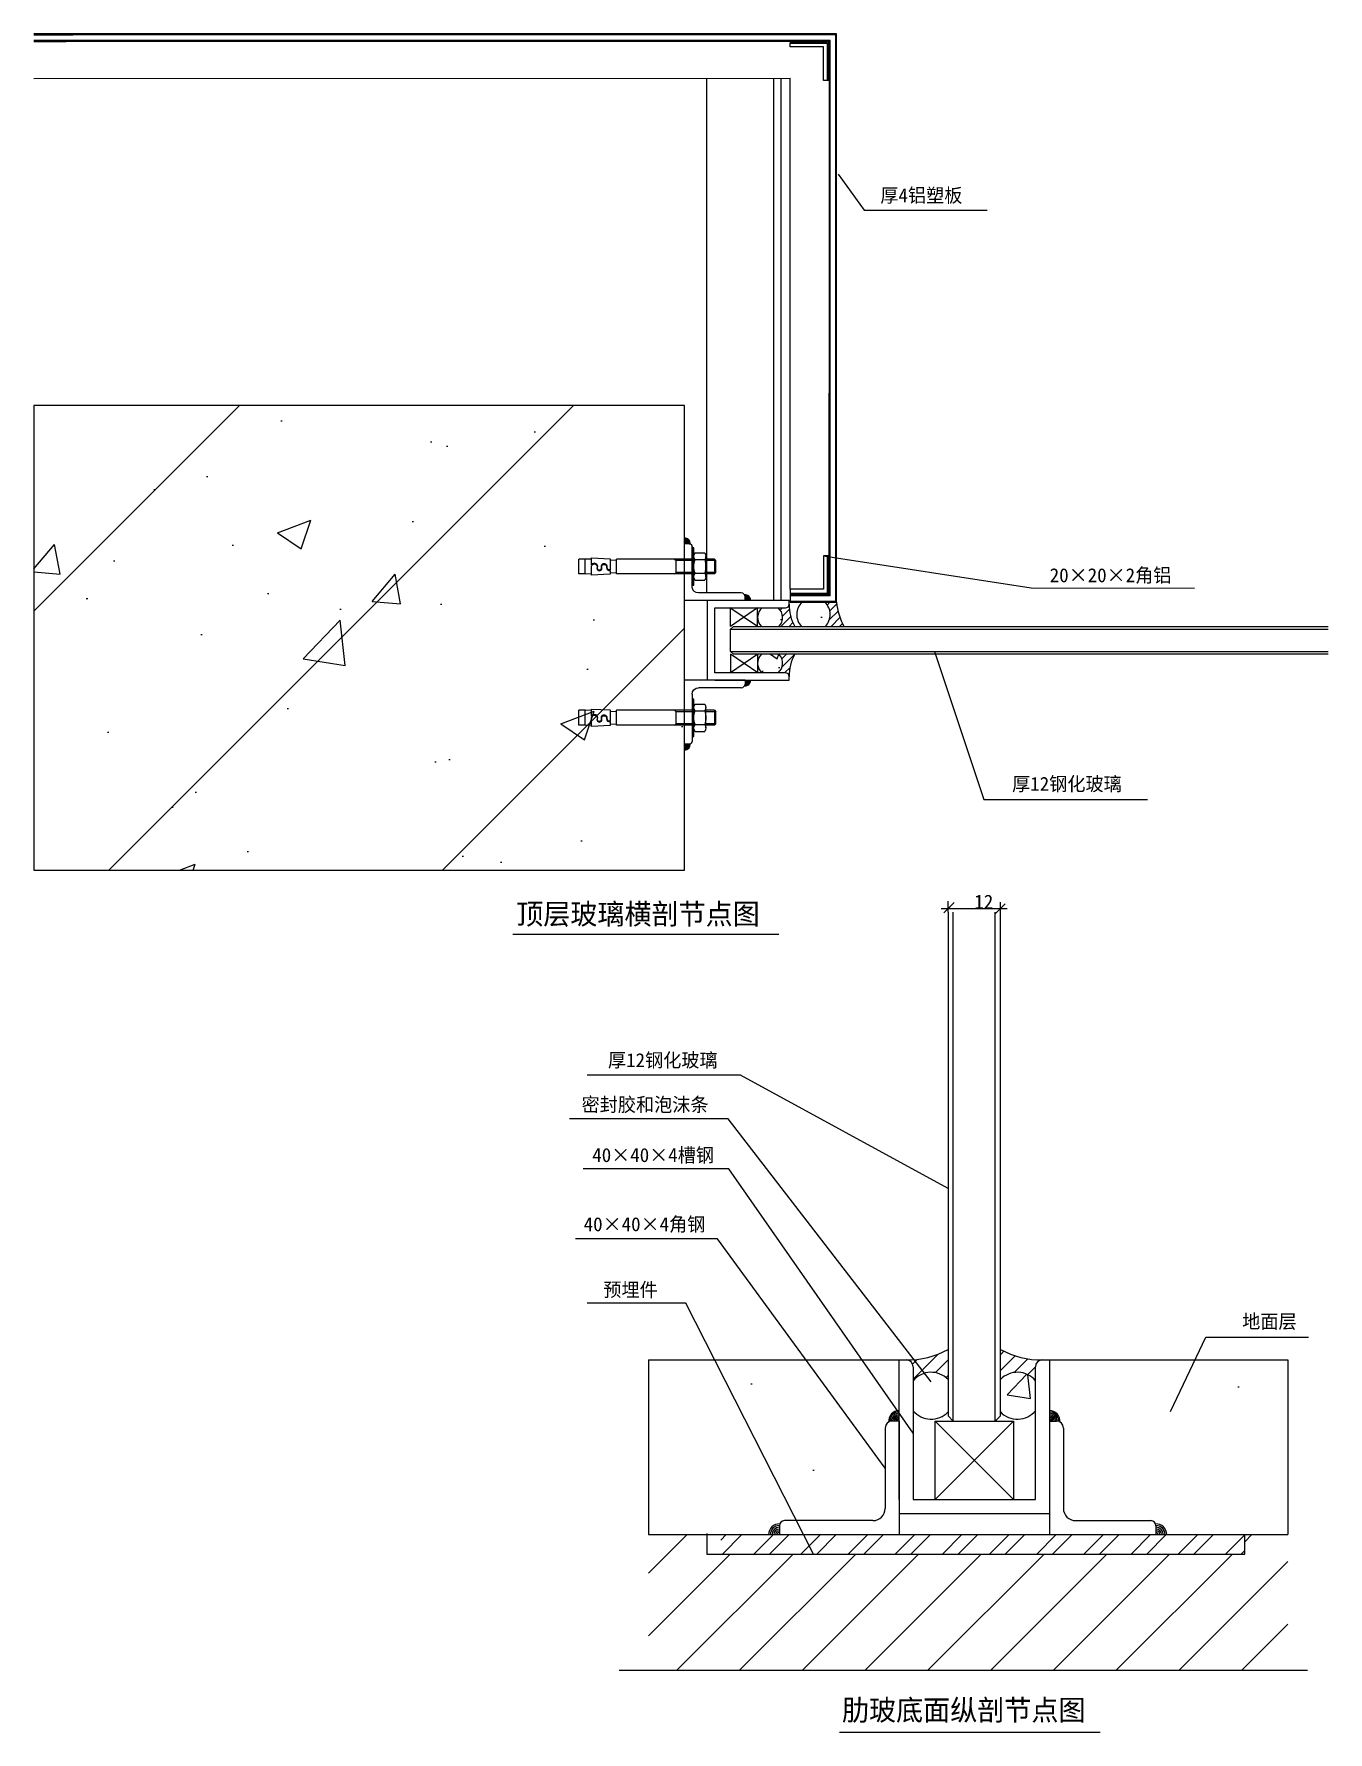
# Model space of a CAD drawing. Header units: metres. Extents: x 2109 to 2656, y 364 to 1083.
import ezdxf

# ---------------------------------------------------------------- set-up
doc = ezdxf.new("R2010")
doc.units = ezdxf.units.M
for name, color, linetype in [('0-DIM', 7, 'Continuous'), ('1', 1, 'Continuous'), ('2', 2, 'Continuous'), ('3', 5, 'Continuous'), ('4', 4, 'Continuous'), ('5', 3, 'Continuous'), ('ALUMINUM', 2, 'Continuous'), ('DIM', 4, 'Continuous'), ('FIXING', 6, 'Continuous'), ('FRAME', 157, 'Continuous'), ('GRID', 8, 'Continuous'), ('L18', 1, 'Continuous'), ('L50', 5, 'Continuous'), ('SMPEN_THICK', 7, 'Continuous'), ('XSX', 6, 'Continuous'), ('图层1', 252, 'Continuous'), ('铝型材', 3, 'Continuous')]:
    doc.layers.add(name, color=color, linetype=linetype)

# ---------------------------------------------------------------- blocks, each defined once
blk = doc.blocks.new('_OBLIQUE')
at = {"color": 0, "linetype": 'ByBlock'}
blk.add_line((-0.5, -0.5), (0.5, 0.5), dxfattribs=at)
blk = doc.blocks.new('S')
at = {"color": 6}
for p, q in [((-4, 12.01), (-3.2, 12.81)), ((4, 12.01), (-4, 12.01)), ((-4, 12.01), (-4, 7.4)), ((-3.2, 12.81), (3.2, 12.81)), ((-3.2, 12.81), (-3.2, 7.4)), ((3.2, 12.81), (3.2, 7.4)), ((4, 12.01), (3.2, 12.81)), ((4, 12.01), (4, 7.4)), ((-7.31, 1.58), (-7.31, 6.82)), ((-4, 0), (-4, -40.52)), ((-3.66, 1.58), (-3.66, 6.82)), ((-3.2, 0), (-3.2, -8.52)), ((3.2, 0), (3.2, -8.52)), ((3.66, 1.58), (3.66, 6.82)), ((4, 0), (4, -40.52)), ((7.31, 1.58), (7.31, 6.82)), ((-4, -9.32), (-3.2, -8.52)), ((-3.2, -8.52), (3.2, -8.52)), ((4, -9.32), (3.2, -8.52)), ((-4, -40.52), (4, -40.52)), ((-3.36, -43.85), (-3.2, -40.52)), ((3.2, -40.52), (3.36, -43.85)), ((-4, -57.19), (-3.84, -53.85)), ((3.84, -53.85), (4, -57.19)), ((-4, -57.19), (-4, -60.52)), ((-4, -57.19), (4, -57.19)), ((-4, -60.52), (4, -60.52)), ((4, -57.19), (4, -60.52))]:
    blk.add_line(p, q, dxfattribs=at)
blk.add_lwpolyline([(-10, 0), (-10, 1), (10, 1), (10, 0)], close=True, dxfattribs=at)
for points in [[(-5.48, 7.4), (0, 7.4), (5.48, 7.4)], [(-5.48, 1), (0, 1), (5.48, 1)]]:
    blk.add_lwpolyline(points, dxfattribs=at)
for points in [[(-4.67, -53.85), (0.1, -53.85, 1.06), (-0.6, -50.86, -1.34), (-0.6, -48.34, 1.34), (-0.6, -45.81, -0.48), (-2.08, -43.85), (-4.17, -43.85)], [(-1.74, -43.85, 0.49), (-0.64, -45.47, -1.32), (-0.69, -48.66, 1.34), (-0.69, -50.54, -0.84), (0.93, -53.85), (4.67, -53.85), (4.17, -43.85)]]:
    blk.add_lwpolyline(points, format="xyb", close=True, dxfattribs=at)
for centre, radius, start, end in [((-5.48, 4.23), 3.17, 54.74, 125.26), ((-5.48, 4.17), 3.17, 234.74, 305.26), ((0, -4.4), 11.8, 71.94, 108.06), ((0, 12.8), 11.8, 251.94, 288.06), ((5.48, 4.23), 3.17, 54.74, 125.26), ((5.48, 4.17), 3.17, 234.74, 305.26)]:
    blk.add_arc(centre, radius, start, end, dxfattribs=at)
blk = doc.blocks.new('_ArchTick')
at = {"color": 0, "linetype": 'ByBlock'}
blk.add_lwpolyline([(-0.5, -0.5), (0.5, 0.5)], dxfattribs=at)

msp = doc.modelspace()

# ---------------------------------------------------------------- hatches: boundary and pattern name
h = msp.add_hatch()
h.set_pattern_fill('NET', scale=0.3)
h.paths.add_polyline_path([(2428.68, 1078.64), (2428.68, 1079.42), (2445.19, 1079.42), (2445.19, 1062.92), (2444.4, 1062.92), (2444.4, 1078.64)])
h = msp.add_hatch()
h.set_pattern_fill('NET', scale=0.3)
h.paths.add_polyline_path([(2428.69, 846.12), (2428.69, 845.33), (2445.19, 845.33), (2445.19, 861.83), (2444.41, 861.83), (2444.41, 846.12)])
at = {"layer": '4'}
h = msp.add_hatch(dxfattribs=at)
h.set_pattern_fill('ANSI31', scale=0.79)
h.paths.add_polyline_path([(2423.6, 839.85), (2426.71, 839.85, 0.41), (2428.28, 841.38, 0.13), (2430.63, 831.99), (2423.87, 831.99, 0.45)])
h = msp.add_hatch(dxfattribs=at)
h.set_pattern_fill('AR-CONC', scale=0.24)
h.paths.add_polyline_path([(2443.35, 842.19, -0.42), (2443.54, 831.99), (2433.52, 831.99, -0.42), (2433.7, 842.19)])
h = msp.add_hatch(dxfattribs=at)
h.set_pattern_fill('ANSI31', scale=0.79)
h.paths.add_polyline_path([(2443.35, 842.19), (2448.33, 842.19, 0.1), (2451.44, 831.99), (2443.54, 831.99, 0.42)])
h = msp.add_hatch(dxfattribs=at)
h.set_pattern_fill('AR-CONC', scale=0.24)
h.paths.add_polyline_path([(2423.6, 839.85, -0.45), (2423.87, 831.99), (2416.57, 831.99, -0.45), (2416.85, 839.85)])
h = msp.add_hatch(dxfattribs=at)
h.set_pattern_fill('AR-CONC', scale=0.24)
h.paths.add_polyline_path([(2423.6, 812.34, 0.45), (2423.87, 820.2), (2416.57, 820.2, 0.45), (2416.85, 812.34)])
h = msp.add_hatch(dxfattribs=at)
h.set_pattern_fill('ANSI31', scale=0.79)
h.paths.add_polyline_path([(2428.28, 810.81, -0.13), (2430.63, 820.2), (2423.87, 820.2, -0.45), (2423.6, 812.34), (2426.71, 812.34, -0.41)])
h = msp.add_hatch(dxfattribs=at)
h.set_pattern_fill('ANSI31', scale=1.48)
h.paths.add_polyline_path([(2477.8, 521.78, 0.13), (2495.45, 526.2), (2495.45, 513.49, 0.45), (2480.68, 512.97), (2480.68, 518.82, 0.41)])
h = msp.add_hatch(dxfattribs=at)
h.set_pattern_fill('ANSI31', scale=1.48)
h.paths.add_polyline_path([(2532.38, 512.97), (2532.38, 518.82, -0.41), (2535.26, 521.78, -0.13), (2517.61, 526.2), (2517.61, 513.49, -0.45)])
h = msp.add_hatch(dxfattribs=at)
h.set_pattern_fill('AR-CONC', scale=0.44)
h.paths.add_polyline_path([(2480.68, 512.97, -0.45), (2495.45, 513.49), (2495.45, 499.76, -0.45), (2480.68, 500.28)])
h = msp.add_hatch(dxfattribs=at)
h.set_pattern_fill('AR-CONC', scale=0.44)
h.paths.add_polyline_path([(2532.38, 512.97, 0.45), (2517.61, 513.49), (2517.61, 499.76, 0.45), (2532.38, 500.28)])
h = msp.add_hatch(dxfattribs=at)
h.set_pattern_fill('钢筋混凝土', scale=5.91)
h.set_pattern_definition([(45, (0, 0), (-13.26833, 13.26833), [])])
h.paths.add_polyline_path([(2393.4, 439.64), (2393.4, 447.91), (2368.76, 447.91), (2368.76, 390.55), (2639.13, 390.55), (2639.13, 447.91), (2620.86, 447.91), (2620.86, 439.64)])
h = msp.add_hatch(dxfattribs=at)
h.set_pattern_fill('ANSI32', scale=1.48)
h.paths.add_polyline_path([(2620.86, 439.64), (2399.31, 439.64), (2399.31, 447.91), (2620.86, 447.91)])
at = {"layer": 'FRAME'}
h = msp.add_hatch(dxfattribs=at)
h.set_pattern_fill('AR-SAND', scale=2.95)
h.paths.add_polyline_path([(2581.14, 453.82, -0.31), (2583.2, 452.41, -0.43), (2587.93, 447.91), (2639.13, 447.91), (2639.13, 521.78), (2538.29, 521.78), (2538.29, 500.37, -0.44), (2542.72, 495.53, -0.27), (2544.2, 492.97), (2544.2, 458.99, 0.41), (2549.37, 453.82)])
h.paths.add_polyline_path([(2368.76, 447.91), (2419.56, 447.91, -0.43), (2424.29, 452.42, -0.31), (2426.35, 453.82), (2463.69, 453.82, 0.41), (2468.86, 458.99), (2468.86, 492.97, -0.27), (2470.34, 495.53, -0.44), (2474.77, 500.37), (2474.77, 521.78), (2368.76, 521.78)])
at = {"layer": '图层1'}
h = msp.add_hatch(dxfattribs=at)
h.set_pattern_fill('AR-CONC', scale=0.79)
h.paths.add_polyline_path([(2108.98, 925.37), (2108.98, 728.87), (2384.07, 728.87), (2384.07, 925.37)])
h = msp.add_hatch(dxfattribs=at)
h.set_pattern_fill('ANSI31', scale=31.44)
h.paths.add_polyline_path([(2108.98, 925.37), (2108.98, 728.87), (2384.07, 728.87), (2384.07, 925.37)])

# ---------------------------------------------------------------- linework, layer by layer
for p, q in [((2393.31, 1063.8), (2393.31, 846.14)), ((2424.75, 1063.81), (2424.75, 843)), ((2384.06, 866.97), (2384.06, 866.97)), ((2386.03, 866.97), (2384.07, 866.97)), ((2409.61, 843), (2384.07, 843)), ((2408.04, 846.14), (2389.96, 846.14)), ((2393.7, 809.2), (2393.7, 843)), ((2428.28, 843), (2396.84, 843)), ((2409.61, 843), (2409.61, 844.57)), ((2409.61, 843), (2409.61, 844.57)), ((2428.28, 841.42), (2428.28, 843)), ((2396.84, 812.34), (2396.84, 839.85)), ((2396.84, 839.85), (2426.71, 839.85)), ((2426.71, 812.34), (2396.84, 812.34)), ((2409.61, 809.2), (2384.07, 809.2)), ((2408.04, 806.06), (2389.96, 806.06)), ((2396.84, 809.2), (2428.28, 809.2)), ((2409.61, 809.2), (2409.61, 807.63)), ((2428.28, 809.2), (2428.28, 810.77)), ((2384.07, 782.26), (2384.07, 782.26)), ((2386.03, 782.26), (2384.07, 782.26)), ((2520.5, 712.57), (2492.49, 712.57)), ((2495.45, 711.1), (2495.45, 715.84)), ((2517.61, 710.86), (2517.61, 715.33)), ((2311.46, 701.78), (2423.89, 701.78)), ((2523.05, 495.92), (2490.01, 462.68)), ((2490.01, 495.92), (2523.05, 462.68)), ((2490.01, 495.92), (2523.05, 495.92)), ((2490.01, 462.68), (2490.01, 495.92)), ((2523.05, 495.92), (2523.05, 462.68)), ((2538.29, 495.92), (2541.25, 495.92)), ((2393.4, 448.35), (2393.4, 439.64)), ((2424.14, 447.91), (2424.14, 447.91)), ((2583.35, 447.89), (2583.35, 447.89)), ((2620.86, 439.64), (2620.86, 447.91)), ((2393.4, 439.64), (2620.86, 439.64)), ((2356.33, 390.55), (2647.46, 390.55)), ((2449.61, 364.4), (2559.79, 364.4))]:
    msp.add_line(p, q)
for points in [[(2386.03, 866.97, -0.41), (2387.21, 865.79)], [(2389.96, 846.14, -0.41), (2387.21, 848.89)], [(2387.21, 803.3, -0.41), (2389.96, 806.06)], [(2387.21, 783.44, -0.41), (2386.03, 782.26)]]:
    msp.add_lwpolyline(points, format="xyb")
for points in [[(2387.21, 848.89), (2387.21, 865.79)], [(2656.09, 820.2), (2404.67, 820.2), (2403.49, 821.38), (2403.49, 830.81), (2404.67, 831.99), (2656.09, 831.99)], [(2387.21, 803.3), (2387.21, 783.44)]]:
    msp.add_lwpolyline(points)
for centre, radius, start, end in [((2384.06, 866.97), 0.08, 0, 90), ((2408.04, 844.57), 1.57, 0, 90), ((2426.71, 841.42), 1.57, 270, 0), ((2426.71, 810.77), 1.57, 0, 90), ((2408.04, 807.63), 1.57, 270, 0), ((2384.07, 782.26), 0.08, 270, 0), ((2384.07, 782.26), 0.47, 270, 0), ((2424.14, 447.91), 0.89, 90, 180), ((2424.14, 447.91), 0.15, 90, 180), ((2583.35, 447.89), 0.15, 0, 90)]:
    msp.add_arc(centre, radius, start, end)
at = {"layer": '1'}
for p, q in [((2108.98, 1082.17), (2125.38, 1082.17)), ((2108.98, 1079.81), (2123.02, 1079.81))]:
    msp.add_line(p, q, dxfattribs=at)
at = {"layer": '2'}
for p, q in [((2448.33, 1082.56), (2108.98, 1082.56)), ((2108.98, 1082.56), (2125.77, 1082.56)), ((2445.19, 1079.42), (2108.98, 1079.42)), ((2108.98, 1079.42), (2122.63, 1079.42)), ((2108.98, 1063.71), (2428.68, 1063.81)), ((2108.98, 925.37), (2108.98, 728.87)), ((2384.07, 925.37), (2108.98, 925.37)), ((2384.07, 728.87), (2384.07, 925.37)), ((2108.98, 728.87), (2384.07, 728.87))]:
    msp.add_line(p, q, dxfattribs=at)
at = {"layer": '3'}
for points in [[(2403.49, 830.81), (2656.09, 830.81)], [(2403.49, 821.38), (2656.09, 821.38)], [(2497.67, 495.92), (2497.67, 711.08)], [(2515.39, 495.92), (2515.39, 711.08)]]:
    msp.add_lwpolyline(points, dxfattribs=at)
at = {"layer": '4'}
for p, q in [((2414.92, 831.99), (2403.25, 839.85)), ((2403.49, 831.99), (2403.49, 839.85)), ((2414.92, 839.85), (2403.49, 831.99)), ((2414.92, 831.99), (2414.92, 839.85)), ((2403.49, 820.2), (2403.49, 812.34)), ((2414.99, 820.2), (2403.49, 812.34)), ((2414.99, 812.34), (2403.49, 820.2)), ((2414.99, 812.34), (2414.99, 820.2))]:
    msp.add_line(p, q, dxfattribs=at)
for centre, radius, start, end in [((2384.08, 867.02), 2.39, 356.74, 90.51), ((2384.06, 866.97), 2.04, 0, 90), ((2384.06, 866.97), 1.65, 0, 90), ((2384.06, 866.97), 1.26, 0, 90), ((2384.06, 866.97), 0.86, 0, 90), ((2384.06, 866.97), 0.47, 0, 90), ((2409.61, 843), 2.37, 0, 95.1), ((2409.61, 843), 0.48, 0, 95.1), ((2409.61, 843), 0.17, 0, 95.1), ((2409.61, 843), 2.05, 0, 90), ((2409.61, 843), 1.74, 0, 90), ((2409.61, 843), 1.42, 0, 90), ((2409.61, 843), 1.11, 0, 90), ((2409.61, 843), 0.79, 0, 90), ((2447.25, 841.15), 18.97, 179.16, 208.85), ((2438.53, 837), 7.08, 132.95, 225), ((2438.53, 837), 7.08, 315, 47.05), ((2474.43, 844.58), 26.21, 185.24, 208.7), ((2420.22, 835.8), 5.28, 129.78, 226.17), ((2420.22, 835.8), 5.28, 313.83, 50.22), ((2420.22, 816.4), 5.28, 133.83, 230.22), ((2420.22, 816.4), 5.28, 309.78, 46.17), ((2447.25, 811.05), 18.97, 151.15, 180.84), ((2409.61, 809.2), 2.37, 264.9, 0), ((2409.61, 809.2), 0.48, 264.9, 0), ((2409.61, 809.2), 1.74, 270, 0), ((2409.61, 809.2), 1.11, 270, 0), ((2409.61, 809.2), 2.05, 270, 0), ((2409.61, 809.2), 1.42, 270, 0), ((2409.61, 809.2), 0.79, 270, 0), ((2384.09, 782.21), 2.39, 269.49, 3.26), ((2384.07, 782.26), 1.65, 270, 0), ((2384.07, 782.26), 0.86, 270, 0), ((2384.07, 782.26), 2.04, 270, 0), ((2384.07, 782.26), 1.26, 270, 0), ((2478.24, 557.43), 35.65, 269.16, 298.85), ((2534.82, 557.43), 35.65, 241.15, 270.84), ((2488.3, 506.63), 9.92, 43.83, 140.22), ((2524.76, 506.63), 9.92, 39.78, 136.17), ((2474.77, 495.92), 4.45, 90, 185.1), ((2474.77, 495.92), 3.86, 90, 180), ((2474.77, 495.92), 3.27, 90, 180), ((2474.77, 495.92), 2.68, 90, 180), ((2474.77, 495.92), 2.08, 90, 180), ((2474.77, 495.92), 1.49, 90, 180), ((2474.77, 495.92), 0.9, 90, 185.1), ((2488.3, 506.63), 9.92, 219.78, 316.17), ((2524.76, 506.63), 9.92, 223.83, 320.22), ((2538.29, 495.92), 4.45, 354.9, 90), ((2538.29, 495.92), 3.86, 0, 90), ((2538.29, 495.92), 3.27, 0, 90), ((2538.29, 495.92), 2.68, 0, 90), ((2538.29, 495.92), 2.08, 0, 90), ((2538.29, 495.92), 1.49, 0, 90), ((2538.29, 495.92), 0.9, 354.9, 90), ((2538.29, 495.92), 0.31, 354.9, 90), ((2424.04, 447.95), 4.48, 86.74, 180.51), ((2424.14, 447.91), 3.84, 90, 180), ((2424.14, 447.91), 3.1, 90, 180), ((2424.14, 447.91), 2.36, 90, 180), ((2424.14, 447.91), 1.62, 90, 180), ((2583.45, 447.93), 4.48, 359.49, 93.26), ((2583.35, 447.89), 3.84, 0, 90), ((2583.35, 447.89), 3.1, 0, 90), ((2583.35, 447.89), 2.36, 0, 90), ((2583.35, 447.89), 1.62, 0, 90), ((2583.35, 447.89), 0.89, 0, 90)]:
    msp.add_arc(centre, radius, start, end, dxfattribs=at)
at = {"layer": '5'}
msp.add_line((2421.61, 1063.81), (2421.61, 843), dxfattribs=at)
at = {"layer": 'ALUMINUM'}
for p, q in [((2447.94, 1082.17), (2108.98, 1082.17)), ((2445.58, 1079.81), (2108.98, 1079.81)), ((2445.58, 844.94), (2445.58, 1079.81)), ((2447.94, 842.58), (2447.94, 1082.17)), ((2428.69, 847.69), (2428.68, 1063.81)), ((2445.19, 845.33), (2445.19, 930.61)), ((2447.94, 842.58), (2447.94, 930.61))]:
    msp.add_line(p, q, dxfattribs=at)
msp.add_lwpolyline([(2445.19, 1079.42), (2445.19, 845.33), (2428.68, 845.33), (2428.68, 842.19), (2448.33, 842.19), (2448.33, 1082.56)], dxfattribs=at)
at = {"layer": 'DIM'}
for points in [[(2448.94, 1023.31), (2459.98, 1008.01), (2511.92, 1008)], [(2442.83, 861.83), (2530.61, 848.25), (2599.57, 848.24)], [(2489.71, 821.38), (2510.59, 758.84), (2579.81, 758.83)], [(2495.45, 594.24), (2407.76, 642.26), (2342.93, 642.26)], [(2488.28, 512.49), (2402.41, 623.71), (2335.38, 623.71)], [(2480.68, 490.75), (2402.78, 602.65), (2341.23, 602.65)], [(2468.86, 475.98), (2397.95, 573.04), (2337.92, 573.04)], [(2438.53, 439.64), (2384.58, 545.84), (2342.93, 545.84)], [(2589.53, 499.94), (2604.43, 531.43), (2647.77, 531.41)]]:
    msp.add_lwpolyline(points, dxfattribs=at)
at = {"layer": 'FRAME'}
for p, q in [((2495.45, 711.08), (2495.45, 498.14)), ((2517.61, 498.14), (2517.61, 711.08)), ((2495.45, 498.14), (2497.67, 495.92)), ((2497.67, 495.92), (2515.39, 495.92)), ((2515.39, 495.92), (2517.61, 498.14))]:
    msp.add_line(p, q, dxfattribs=at)
at = {"layer": 'GRID'}
for p, q in [((2368.76, 521.78), (2368.76, 447.91)), ((2639.13, 521.78), (2639.13, 447.91))]:
    msp.add_line(p, q, dxfattribs=at)
at = {"layer": 'L18'}
for p, q in [((2445.58, 844.94), (2428.68, 844.94)), ((2447.94, 842.58), (2428.68, 842.58))]:
    msp.add_line(p, q, dxfattribs=at)
at = {"layer": 'L50'}
for points in [[(2445.19, 1062.92), (2442.83, 1062.92), (2442.83, 1077.06), (2428.68, 1077.06), (2428.68, 1078.64), (2444.4, 1078.64), (2444.4, 1062.92)], [(2445.19, 861.83), (2442.83, 861.83), (2442.83, 847.69), (2428.69, 847.69), (2428.69, 846.12), (2444.41, 846.12), (2444.41, 861.83)]]:
    msp.add_lwpolyline(points, dxfattribs=at)
at = {"layer": 'XSX'}
for p, q in [((2368.76, 521.78), (2477.72, 521.78)), ((2474.77, 462.68), (2474.77, 521.78)), ((2480.68, 518.82), (2480.68, 462.68)), ((2532.38, 462.68), (2532.38, 518.82)), ((2535.34, 521.78), (2538.29, 521.78)), ((2538.29, 521.78), (2538.29, 462.68)), ((2538.29, 521.78), (2639.13, 521.78)), ((2474.77, 495.92), (2471.81, 495.92)), ((2474.77, 495.92), (2474.77, 447.91)), ((2538.29, 495.92), (2538.29, 447.91)), ((2538.29, 495.92), (2541.25, 495.92)), ((2468.86, 492.97), (2468.86, 458.99)), ((2544.2, 492.97), (2544.2, 458.99)), ((2480.68, 462.68), (2532.38, 462.68)), ((2474.77, 456.77), (2538.29, 456.77)), ((2368.76, 447.91), (2639.13, 447.91)), ((2424.14, 451.6), (2424.14, 447.91)), ((2583.35, 451.6), (2583.35, 447.91))]:
    msp.add_line(p, q, dxfattribs=at)
for points in [[(2384.07, 785.41), (2384.07, 863.82)], [(2463.69, 453.82), (2426.35, 453.82)], [(2549.37, 453.82), (2581.14, 453.82)], [(2430.04, 447.91), (2577.44, 447.91)]]:
    msp.add_lwpolyline(points, dxfattribs=at)
for points in [[(2426.35, 453.82, 0.41), (2424.14, 451.6)], [(2463.69, 453.82, 0.41), (2468.86, 458.99)], [(2544.2, 458.99, 0.41), (2549.37, 453.82)], [(2583.35, 451.6, 0.41), (2581.14, 453.82)]]:
    msp.add_lwpolyline(points, format="xyb", dxfattribs=at)
for centre, radius, start, end in [((2409.61, 809.2), 0.17, 264.9, 0), ((2477.72, 518.82), 2.95, 0, 90), ((2535.34, 518.82), 2.95, 90, 180), ((2471.81, 492.97), 2.95, 90, 180), ((2474.77, 495.92), 0.31, 90, 185.1), ((2541.25, 492.97), 2.95, 0, 90)]:
    msp.add_arc(centre, radius, start, end, dxfattribs=at)
at = {"layer": '铝型材'}
msp.add_line((2495.45, 495.92), (2517.61, 495.92), dxfattribs=at)

# ---------------------------------------------------------------- block references
at = {"xscale": 1.5, "yscale": 1.5, "zscale": 1.5, "rotation": 180}
msp.add_blockref('_OBLIQUE', (2495.45, 712.57), dxfattribs=at)
at = {"layer": '0-DIM', "xscale": 4.3, "yscale": 4.3, "zscale": 4.3, "rotation": 180}
for p in [(2495.86, 713.03), (2517.5, 712.56)]:
    msp.add_blockref('_ArchTick', p, dxfattribs=at)
at = {"layer": 'FIXING', "xscale": -0.79, "yscale": 0.79, "zscale": 0.79, "rotation": 270}
for p in [(2387.21, 857.34), (2387.21, 793.37)]:
    msp.add_blockref('S', p, dxfattribs=at)

# ---------------------------------------------------------------- texts
at = {"insert": (2506.53, 718.53), "char_height": 5.9, "attachment_point": 1}
msp.add_mtext('\\A1;12', dxfattribs=at)
at = {"layer": 'DIM'}
for s, p in [('厚4铝塑板', (2466.82, 1011.35)), ('20×20×2角铝', (2538.41, 850.69)), ('厚12钢化玻璃', (2522.51, 762.46)), ('厚12钢化玻璃', (2351.64, 645.6)), ('密封胶和泡沫条', (2340.49, 626.82)), ('40×40×4槽钢', (2345.01, 605.47)), ('40×40×4角钢', (2341.37, 576.21)), ('预埋件', (2349.7, 548.53)), ('地面层', (2619.79, 535.12))]:
    msp.add_text(s, height=5.9, dxfattribs=at).set_placement(p)
at = {"layer": 'SMPEN_THICK', "char_height": 8.8, "attachment_point": 1}
for s, insert in [('顶层玻璃横剖节点图', (2312.87, 714.78)), ('肋玻底面纵剖节点图', (2450.59, 378.1))]:
    msp.add_mtext(s, dxfattribs=dict(at, insert=insert))

doc.saveas('drawing.dxf')
